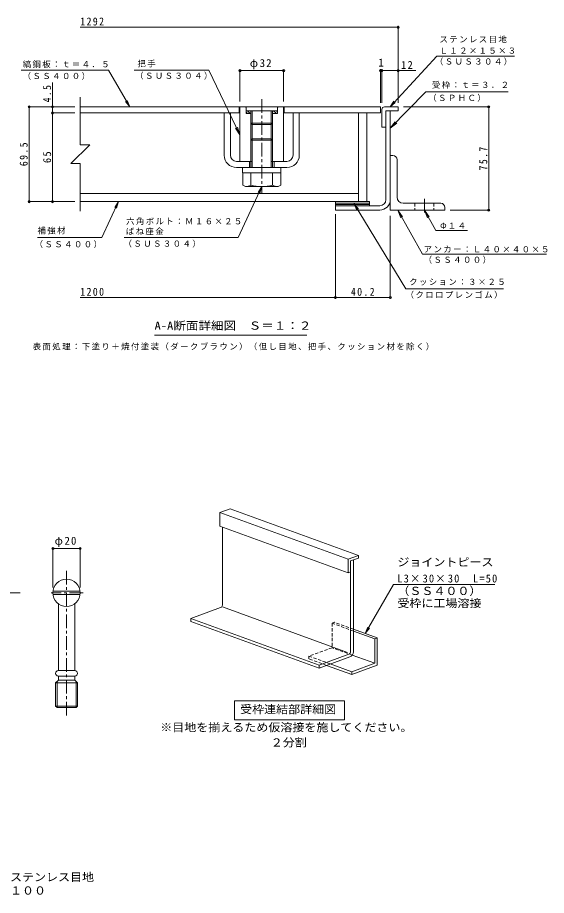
# Model space of a CAD drawing. Units: millimetres on the paper, enlarged 10 times, with parts at other scales. Extents: x -2620 to 2549, y -1962 to 1754.
# Drawn here: x 611 to 2549, y -1962 to 1254 of the extents above; entities that cross this region are included whole.
import ezdxf
from ezdxf.enums import TextEntityAlignment as Align

# ---------------------------------------------------------------- set-up
doc = ezdxf.new("R2010")
doc.units = ezdxf.units.MM
doc.header["$LTSCALE"] = 10
doc.header["$PDMODE"] = 32
doc.header["$PDSIZE"] = 8
doc.linetypes.add('CHAIN1', pattern=[8, 5, -1, 1, -1])
doc.linetypes.add('DASHED1', pattern=[1.8, 1.2, -0.6])
for name, color, linetype, lineweight in [('D-1', 2, 'Continuous', 9), ('D-2', 3, 'Continuous', 9), ('D-3', 4, 'Continuous', 9), ('D-4', 7, 'Continuous', 9), ('D-5', 7, 'Continuous', 9), ('D-6', 6, 'Continuous', 5), ('D-7', 4, 'CHAIN1', 9), ('D-8', 5, 'Continuous', 5), ('D-9', 134, 'Continuous', 5), ('D-C', 2, 'Continuous', 9), ('D-E', 3, 'Continuous', 9), ('D-F', 7, 'Continuous', 9), ('E-1', 2, 'Continuous', 9), ('E-2', 2, 'Continuous', 9), ('E-3', 4, 'Continuous', 9), ('E-5', 7, 'Continuous', 9), ('E-A', 5, 'Continuous', 5), ('F-5', 7, 'Continuous', 9)]:
    doc.layers.add(name, color=color, linetype=linetype, lineweight=lineweight)
doc.styles.add('ＭＳ ゴシック', font='')
doc.styles.get('ＭＳ ゴシック').set_extended_font_data('MS Gothic')

msp = doc.modelspace()

# ---------------------------------------------------------------- linework, layer by layer
at = {"layer": 'D-1'}
for p, q in [((1961.03, 586.99), (1961.03, 911.99)), ((1977.03, 586.99), (1977.03, 911.99)), ((1776.03, 564.49), (1938.53, 564.49))]:
    msp.add_line(p, q, dxfattribs=at)
msp.add_lwpolyline([(1776.03, 564.49), (1776.03, 548.49), (1938.53, 548.49)], dxfattribs=at)
for radius in [22.5, 38.5]:
    msp.add_arc((1938.53, 586.99), radius, 270, 0, dxfattribs=at)
at = {"layer": 'D-2'}
for p, q in [((841.03, 926.99), (1941.03, 926.99)), ((841.03, 904.49), (1426.03, 904.49)), ((1423.53, 904.49), (1423.53, 926.99)), ((1586.03, 904.49), (1941.03, 904.49)), ((1588.53, 904.49), (1588.53, 926.99)), ((1941.03, 926.99), (1941.03, 904.49))]:
    msp.add_line(p, q, dxfattribs=at)
at = {"layer": 'D-3'}
for p, q in [((1946.03, 916.99), (1946.03, 851.99)), ((1956.03, 926.99), (2006.03, 926.99)), ((1961.03, 851.99), (1961.03, 911.99)), ((1961.03, 851.99), (1946.03, 851.99))]:
    msp.add_line(p, q, dxfattribs=at)
msp.add_lwpolyline([(2006.03, 926.99), (2006.03, 911.99), (1961.03, 911.99)], dxfattribs=at)
msp.add_arc((1956.03, 916.99), 10, 90, 180, dxfattribs=at)
at = {"layer": 'D-4'}
msp.add_line((1670.7, 90.99), (1113.2, 90.99), dxfattribs=at)
at = {"layer": 'D-5'}
for p, q in [((2006.03, 941.99), (2006.03, 1223.37)), ((2006.03, 1218.37), (841.03, 1218.37)), ((2148.22, 1112.93), (1976.06, 926.99)), ((2148.22, 1112.93), (2432.42, 1112.93)), ((624.46, 1061.74), (944.27, 1061.74)), ((1022.48, 926.99), (944.27, 1061.74)), ((1311.69, 1061.74), (1038.44, 1061.74)), ((1311.69, 1061.74), (1426.03, 824.17)), ((1941.03, 941.99), (1941.03, 1064.61)), ((1946.03, 941.99), (1946.03, 1064.61)), ((1941.03, 1059.61), (1946.03, 1059.61)), ((1946.03, 1059.61), (2070.38, 1059.61)), ((739.37, 926.99), (739.37, 1015.58)), ((2107.76, 981.38), (1977.03, 848.31)), ((2409.32, 981.38), (2107.76, 981.38)), ((1022.48, 926.99), (1007.22, 946.79)), ((1022.48, 926.99), (1012.86, 950.06)), ((1976.06, 926.99), (1990.5, 947.39)), ((1976.06, 926.99), (1995.29, 942.96)), ((1977.03, 848.31), (1995.08, 872.27)), ((1426.03, 824.17), (1409.6, 849.27)), ((1426.03, 824.17), (1416.66, 852.67)), ((1977.03, 848.31), (2000.66, 866.78)), ((1419.29, 448.48), (1506.03, 634.49)), ((1506.03, 634.49), (1492.59, 613.4)), ((1506.03, 634.49), (1498.51, 610.65)), ((980.98, 579.49), (973.46, 555.65)), ((1844.89, 571.01), (1860.55, 551.52)), ((2004.31, 548.49), (2022.34, 524.52)), ((2004.31, 548.49), (2015.52, 520.67)), ((2095.62, 386.81), (2004.31, 548.49)), ((2102.03, 548.49), (2113.24, 520.67)), ((2102.03, 548.49), (2120.06, 524.52)), ((2144.35, 473.54), (2102.03, 548.49)), ((2144.35, 473.54), (2260.5, 473.54)), ((919.89, 448.48), (683.87, 448.48)), ((1419.29, 448.48), (1002.3, 448.48)), ((2095.62, 386.81), (2549.4, 386.81)), ((2391.68, 260.66), (2033.54, 260.66))]:
    msp.add_line(p, q, dxfattribs=at)
at = {"layer": 'D-5', "color": 5, "lineweight": 5}
for p, q in [((1368.53, 904.49), (1368.53, 749.49)), ((1391.03, 904.49), (1368.53, 904.49)), ((1391.03, 749.49), (1391.03, 904.49)), ((1621.03, 749.49), (1621.03, 904.49)), ((1621.03, 904.49), (1643.53, 904.49)), ((1643.53, 904.49), (1643.53, 749.49)), ((1466.03, 726.99), (1413.53, 726.99)), ((1461.03, 704.49), (1461.03, 726.99)), ((1598.53, 726.99), (1546.03, 726.99)), ((1551.03, 704.49), (1551.03, 726.99)), ((1413.53, 704.49), (1598.53, 704.49))]:
    msp.add_line(p, q, dxfattribs=at)
at = {"layer": 'D-5', "color": 3, "linetype": 'CHAIN1'}
for p, q in [((790.7, -772.27), (790.7, -1309.42)), ((620.13, -853.35), (-308.32, -853.35)), ((851.46, -853.35), (733.71, -853.35))]:
    msp.add_line(p, q, dxfattribs=at)
at = {"layer": 'D-5', "color": 3}
for p, q in [((741.03, -847.6), (840.37, -847.6)), ((741.03, -859.1), (840.37, -859.1)), ((760.7, -893.35), (760.7, -1138.35)), ((820.7, -893.35), (820.7, -1138.35)), ((760.7, -1138.35), (820.7, -1138.35)), ((750.7, -1183.35), (760.7, -1173.35)), ((750.7, -1183.35), (750.7, -1268.08)), ((755.7, -1273.35), (755.7, -1178.35)), ((760.7, -1158.35), (820.7, -1158.35)), ((760.7, -1158.35), (760.7, -1173.35)), ((760.7, -1173.35), (820.7, -1173.35)), ((820.7, -1158.35), (820.7, -1173.35)), ((830.7, -1183.35), (820.7, -1173.35)), ((825.7, -1178.35), (825.7, -1273.35)), ((750.7, -1268.08), (830.7, -1268.08)), ((750.7, -1268.08), (755.7, -1273.35)), ((825.7, -1273.35), (755.7, -1273.35)), ((825.7, -1273.35), (830.7, -1268.08))]:
    msp.add_line(p, q, dxfattribs=at)
at = {"layer": 'D-5'}
for points in [[(919.89, 448.48), (980.98, 579.49), (967.55, 558.41)], [(2033.54, 260.66), (1844.89, 571.01), (1854.98, 548.14)]]:
    msp.add_lwpolyline(points, dxfattribs=at)
at = {"layer": 'D-5', "color": 3}
msp.add_lwpolyline([(750.7, -1183.35), (830.7, -1183.35), (830.7, -1268.08)], dxfattribs=at)
msp.add_circle((790.7, -853.35), 50, dxfattribs=at)
at = {"layer": 'D-5', "color": 5, "lineweight": 5}
for centre, radius, start, end in [((1413.53, 749.49), 45, 180, 270), ((1413.53, 749.49), 22.5, 180, 270), ((1598.53, 749.49), 22.5, 270, 0), ((1598.53, 749.49), 45, 270, 0)]:
    msp.add_arc(centre, radius, start, end, dxfattribs=at)
at = {"layer": 'D-5', "color": 3}
for centre, start, end in [((760.7, -1148.35), 90, 270), ((820.7, -1148.35), 270, 90)]:
    msp.add_arc(centre, 10, start, end, dxfattribs=at)
at = {"layer": 'D-5'}
for p in [(2006.03, 1218.37), (1941.03, 1059.61), (1946.03, 1059.61), (2006.03, 1059.61)]:
    msp.add_point(p, dxfattribs=at)
at = {"layer": 'D-6'}
for p, q in [((1776.03, 579.49), (1901.03, 579.49)), ((1776.03, 579.49), (1776.03, 564.49)), ((1901.03, 579.49), (1901.03, 564.49)), ((1776.03, 574.49), (1901.03, 574.49)), ((1776.03, 569.49), (1901.03, 569.49))]:
    msp.add_line(p, q, dxfattribs=at)
at = {"layer": 'D-7'}
msp.add_line((2102.03, 589.54), (2102.03, 531.07), dxfattribs=at)
at = {"layer": 'D-8'}
for p, q in [((1861.03, 904.49), (1891.03, 904.49)), ((1861.03, 904.49), (1861.03, 579.49)), ((1891.03, 904.49), (1891.03, 579.49)), ((1861.03, 579.49), (1891.03, 579.49))]:
    msp.add_line(p, q, dxfattribs=at)
at = {"layer": 'D-9'}
for p, q in [((1426.03, 904.49), (841.03, 904.49)), ((841.03, 579.49), (1861.03, 579.49)), ((1861.03, 589.49), (1861.03, 579.49))]:
    msp.add_line(p, q, dxfattribs=at)
msp.add_lwpolyline([(841.03, 609.49), (1861.03, 609.49), (1861.03, 904.49), (1586.03, 904.49)], dxfattribs=at)
at = {"layer": 'D-C', "linetype": 'CHAIN1'}
msp.add_line((1506.03, 954.67), (1506.03, 608.86), dxfattribs=at)
at = {"layer": 'D-C'}
for p, q in [((1426.03, 926.99), (1446.02, 926.99)), ((1426.03, 726.99), (1426.03, 926.99)), ((1448.53, 924.49), (1446.02, 926.99)), ((1563.53, 926.99), (1448.53, 926.99)), ((1448.53, 901.99), (1448.53, 926.99)), ((1563.53, 911.99), (1448.53, 911.99)), ((1453.42, 901.99), (1448.53, 906.89)), ((1466.03, 901.99), (1448.53, 901.99)), ((1464.03, 901.99), (1454.03, 911.99)), ((1466.03, 910.6), (1464.64, 911.99)), ((1466.03, 704.49), (1466.03, 911.99)), ((1471.03, 704.49), (1471.03, 911.99)), ((1541.03, 704.49), (1541.03, 911.99)), ((1546.03, 893.27), (1546.03, 911.99)), ((1548.88, 901.99), (1546.03, 904.85)), ((1563.53, 901.99), (1546.03, 901.99)), ((1559.49, 901.99), (1549.49, 911.99)), ((1563.53, 908.56), (1560.1, 911.99)), ((1566.03, 926.99), (1563.53, 924.49)), ((1563.53, 901.99), (1563.53, 926.99)), ((1586.03, 926.99), (1566.03, 926.99)), ((1586.03, 726.99), (1586.03, 926.99)), ((1546.03, 704.49), (1546.03, 893.27)), ((1546.03, 866.99), (1466.03, 866.99)), ((1546.03, 867.26), (1541.03, 861.99)), ((1471.03, 809.49), (1466.03, 804.49)), ((1546.03, 804.49), (1466.03, 804.49)), ((1541.03, 809.49), (1471.03, 809.49)), ((1546.03, 804.49), (1541.03, 809.49)), ((1426.03, 726.99), (1471.03, 726.99)), ((1586.03, 726.99), (1541.03, 726.99))]:
    msp.add_line(p, q, dxfattribs=at)
at = {"layer": 'D-C', "color": 134, "lineweight": 5}
for p, q in [((1436.03, 704.49), (1576.03, 704.49)), ((1436.53, 684.49), (1436.53, 640.12)), ((1466.03, 639.97), (1466.03, 684.49)), ((1546.03, 639.97), (1546.03, 684.49)), ((1575.53, 684.49), (1575.53, 639.97)), ((1576.03, 704.49), (1576.03, 684.49)), ((1446.07, 634.61), (1436.53, 640.12)), ((1566.03, 634.49), (1446.28, 634.49)), ((1566.03, 634.49), (1575.53, 639.97))]:
    msp.add_line(p, q, dxfattribs=at)
at = {"layer": 'D-C'}
msp.add_lwpolyline([(1541.03, 861.99), (1471.03, 861.99), (1466.03, 866.99)], dxfattribs=at)
at = {"layer": 'D-C', "color": 134, "lineweight": 5}
msp.add_lwpolyline([(1436.03, 704.49), (1436.03, 684.49), (1576.03, 684.49)], dxfattribs=at)
for centre, radius, start, end in [((1447.31, 669), 34.53, 267.86055, 302.81094), ((1506.03, 783.09), 148.6, 254.38446, 285.61554), ((1564.74, 669), 34.53, 237.18906, 272.13945)]:
    msp.add_arc(centre, radius, start, end, dxfattribs=at)
at = {"layer": 'D-E'}
for p, q in [((1987.03, 748.49), (1977.03, 748.49)), ((1977.03, 548.49), (1977.03, 748.49)), ((2002.03, 595.99), (2002.03, 733.49)), ((2177.03, 548.49), (1977.03, 548.49)), ((2024.53, 573.49), (2162.03, 573.49)), ((2177.03, 558.49), (2177.03, 548.49))]:
    msp.add_line(p, q, dxfattribs=at)
at = {"layer": 'D-E', "linetype": 'DASHED1'}
for p, q in [((2067.03, 573.49), (2067.03, 548.49)), ((2137.03, 573.49), (2137.03, 548.49))]:
    msp.add_line(p, q, dxfattribs=at)
at = {"layer": 'D-E'}
for centre, radius, start, end in [((1987.03, 733.49), 15, 0, 90), ((2024.53, 595.99), 22.5, 180, 270), ((2162.03, 558.49), 15, 0, 90)]:
    msp.add_arc(centre, radius, start, end, dxfattribs=at)
at = {"layer": 'D-F'}
for p, q in [((1426.03, 1062.61), (1426.03, 946.99)), ((1586.03, 1062.61), (1586.03, 946.99)), ((1426.03, 1059.61), (1586.03, 1059.61)), ((841.03, 961.99), (841.03, 787.65)), ((650.46, 926.99), (821.03, 926.99)), ((653.46, 579.49), (653.46, 926.99)), ((736.37, 904.49), (821.03, 904.49)), ((739.37, 926.99), (739.37, 904.49)), ((739.37, 904.49), (739.37, 579.49)), ((2340.94, 926.99), (2026.03, 926.99)), ((2337.94, 548.49), (2337.94, 926.99)), ((841.03, 718.83), (806.62, 718.83)), ((841.03, 718.83), (841.03, 544.07)), ((650.46, 579.49), (821.03, 579.49)), ((2340.94, 548.49), (2197.03, 548.49)), ((1776.03, 533.49), (1776.03, 223.37)), ((1977.03, 527.11), (1977.03, 223.37)), ((1776.03, 228.37), (841.03, 228.37)), ((1977.03, 228.37), (1776.03, 228.37)), ((740.7, -688.14), (740.7, -833.35)), ((740.7, -691.14), (840.7, -691.14)), ((840.7, -688.14), (840.7, -833.35))]:
    msp.add_line(p, q, dxfattribs=at)
msp.add_lwpolyline([(841.03, 787.65), (875.43, 787.65), (806.62, 718.83)], dxfattribs=at)
for p in [(1426.03, 1059.61), (1586.03, 1059.61), (653.46, 926.99), (739.37, 926.99), (739.37, 904.49), (2337.94, 926.99), (653.46, 579.49), (739.37, 579.49), (2337.94, 548.49), (1776.03, 228.37), (1977.03, 228.37), (740.7, -691.14), (840.7, -691.14)]:
    msp.add_point(p, dxfattribs=at)
at = {"layer": 'E-1'}
for p, q in [((1362.01, -897.99), (1362.01, -612.5)), ((1831.86, -736.67), (1841.88, -733.02)), ((1831.86, -1069), (1831.86, -736.67)), ((1841.88, -1069.02), (1841.88, -733.02)), ((1355.43, -907.39), (1246.12, -947.17)), ((1362.01, -904.99), (1820.78, -1071.97)), ((1715.96, -1128.85), (1246.12, -957.84)), ((1825.28, -1078.4), (1715.96, -1118.18)), ((1828.72, -1087.81), (1715.96, -1128.85)), ((1715.96, -1128.85), (1715.96, -1118.18))]:
    msp.add_line(p, q, dxfattribs=at)
msp.add_lwpolyline([(1246.12, -957.84), (1246.12, -947.17), (1715.96, -1118.18)], dxfattribs=at)
for centre, radius in [((1352.01, -897.99), 10), ((1821.86, -1069), 10), ((1821.88, -1069.02), 20)]:
    msp.add_arc(centre, radius, 290, 0, dxfattribs=at)
at = {"layer": 'E-2', "color": 7}
for p, q in [((1988.89, -823.32), (2360.57, -823.32)), ((1885.53, -1002.34), (1900.75, -982.51))]:
    msp.add_line(p, q, dxfattribs=at)
msp.add_lwpolyline([(1988.89, -823.32), (1885.53, -1002.34), (1895.09, -979.25)], dxfattribs=at)
at = {"layer": 'E-3'}
for p, q in [((1822.46, -730.09), (1352.62, -559.08)), ((1822.46, -780.09), (1352.62, -609.08)), ((1860.05, -726.41), (1831.86, -736.67)), ((1860.05, -716.41), (1860.05, -726.41))]:
    msp.add_line(p, q, dxfattribs=at)
for points in [[(1860.05, -716.41), (1390.2, -545.4), (1352.62, -559.08), (1352.62, -609.08)], [(1860.05, -716.41), (1822.46, -730.09), (1822.46, -780.09)], [(1822.46, -780.09), (1831.86, -776.67), (1831.86, -736.67)]]:
    msp.add_lwpolyline(points, dxfattribs=at)
at = {"layer": 'E-5'}
for p, q in [((1406.27, -1248.59), (1406.27, -1318.59)), ((1406.27, -1248.59), (1809.27, -1248.59)), ((1809.27, -1248.59), (1809.27, -1318.59)), ((1406.27, -1318.59), (1809.27, -1318.59))]:
    msp.add_line(p, q, dxfattribs=at)
at = {"layer": 'E-A', "linetype": 'DASHED1'}
for p, q in [((1772.97, -961.38), (1763.58, -964.8)), ((1841.88, -986.46), (1772.97, -961.38)), ((1841.88, -993.3), (1763.58, -964.8)), ((1763.58, -964.8), (1763.58, -1054.52)), ((1679, -1095.58), (1679, -1085.3)), ((1757.31, -1113.8), (1679, -1085.3)), ((1743.19, -1118.94), (1679, -1095.58))]:
    msp.add_line(p, q, dxfattribs=at)
at = {"layer": 'E-A'}
for p, q in [((1929.59, -1018.38), (1841.88, -986.46)), ((1920.19, -1021.8), (1841.88, -993.3)), ((1929.59, -1018.38), (1920.19, -1021.8)), ((1920.19, -1021.8), (1920.19, -1111.52)), ((1920.19, -1111.52), (1837.55, -1081.44)), ((1835.62, -1152.58), (1743.19, -1118.94)), ((1835.62, -1142.3), (1757.31, -1113.8)), ((1920.19, -1111.52), (1835.62, -1142.3)), ((1835.62, -1152.58), (1835.62, -1142.3))]:
    msp.add_line(p, q, dxfattribs=at)
msp.add_lwpolyline([(1929.59, -1018.38), (1929.59, -1118.38), (1835.62, -1152.58)], dxfattribs=at)
at = {"layer": 'E-A', "linetype": 'DASHED1'}
msp.add_lwpolyline([(1837.55, -1081.44), (1763.58, -1054.52), (1679, -1085.3)], dxfattribs=at)

# ---------------------------------------------------------------- texts
at = {"layer": 'D-4', "color": 2, "style": 'ＭＳ ゴシック', "width": 1.15}
msp.add_text('A-A断面詳細図\u3000Ｓ＝１：２', height=29.33, dxfattribs=at).set_placement((1113.2, 101.62), align=Align.BOTTOM_LEFT)
at = {"layer": 'D-4', "insert": (666.49, 34.86), "char_height": 21.99, "attachment_point": 7, "style": 'ＭＳ ゴシック'}
msp.add_mtext('\\T1.17;表面処理：下塗り＋焼付塗装（ダークブラウン）（但し目地、把手、クッション材を除く）', dxfattribs=at)
at = {"layer": 'D-5', "color": 2, "style": 'ＭＳ ゴシック'}
msp.add_text('1', height=29.33, dxfattribs=at).set_placement((1933.53, 1065.61), align=Align.BOTTOM_LEFT)
at = {"layer": 'D-5', "color": 2, "char_height": 29.33, "attachment_point": 7, "style": 'ＭＳ ゴシック'}
for s, insert in [('\\T1.28;\\W0.9;1292', (841.03, 1224.37)), ('\\T1.27;\\W0.95;12', (2016.3, 1065.61))]:
    msp.add_mtext(s, dxfattribs=dict(at, insert=insert))
at = {"layer": 'D-5', "char_height": 21.99, "attachment_point": 7, "style": 'ＭＳ ゴシック'}
for s, insert in [('\\T1.17;ステンレス目地', (2157.42, 1160.54)), ('\\T1.17;Ｌ１２×１５×３', (2157.42, 1121.1)), ('\\T1.17;縞鋼板：ｔ＝４．５', (629.79, 1069.29)), ('\\T1.17;把手', (1050.53, 1071.58)), ('\\T1.17;（ＳＵＳ３０４）', (2140.58, 1078.66)), ('\\T1.17;（ＳＳ４００）', (629.79, 1025.62)), ('\\T1.17;（ＳＵＳ３０４）', (1042.12, 1026.67)), ('\\T1.17;受枠：ｔ＝３．２', (2129.71, 993.7)), ('\\T1.17;（ＳＰＨＣ）', (2116.09, 945.53)), ('\\T1.17;六角ボルト：Ｍ１６×２５', (1008.83, 493.83)), ('\\T1.17;補強材', (683.87, 459.95)), ('\\T1.17;ばね座金', (1007.78, 457.11)), ('\\T1.17;Φ１４', (2159.55, 479.5)), ('\\T1.17;（ＳＳ４００）', (673.67, 409.43)), ('\\T1.17;（ＳＵＳ３０４）', (999.52, 411.55)), ('\\T1.17;アンカー：Ｌ４０×４０×５', (2099.4, 392.77)), ('\\T1.17;（ＳＳ４００）', (2099.4, 352.53)), ('\\T1.17;クッション：３×２５', (2046.22, 272.37)), ('\\T1.17;（クロロプレンゴム）', (2033.26, 224.1))]:
    msp.add_mtext(s, dxfattribs=dict(at, insert=insert))
at = {"layer": 'D-F', "color": 2, "char_height": 29.33, "attachment_point": 7, "style": 'ＭＳ ゴシック'}
for s, insert in [('\\T1.19;φ32', (1462.28, 1064.61)), ('\\T1.28;\\W0.9;1200', (841.03, 234.37)), ('\\T1.28;\\W0.9;40.2', (1832.78, 234.37)), ('\\T1.19;φ20', (746.95, -685.14))]:
    msp.add_mtext(s, dxfattribs=dict(at, insert=insert))
at = {"layer": 'D-F', "color": 2, "char_height": 29.33, "attachment_point": 7, "rotation": 90, "style": 'ＭＳ ゴシック'}
for s, insert in [('\\T1.27;\\W0.9;4.5', (734.37, 943.06)), ('\\T1.28;\\W0.9;69.5', (648.46, 709.49)), ('\\T1.28;\\W0.9;75.7', (2332.94, 693.99)), ('\\T1.27;\\W0.95;65', (734.37, 720.74))]:
    msp.add_mtext(s, dxfattribs=dict(at, insert=insert))
at = {"layer": 'E-2', "style": 'ＭＳ ゴシック', "width": 1.1}
for s, p in [('ジョイントピース', (2003.07, -764.55)), ('（ＳＳ４００）', (2003.07, -870.03)), ('受枠に工場溶接', (2003.07, -914.98))]:
    msp.add_text(s, height=29.33, dxfattribs=at).set_placement(p, align=Align.BOTTOM_LEFT)
at = {"layer": 'E-2', "insert": (2003.07, -815.89), "char_height": 29.33, "attachment_point": 7, "style": 'ＭＳ ゴシック'}
msp.add_mtext('\\T1.22;\\W0.95;L3×30×30\u3000L=50', dxfattribs=at)
at = {"layer": 'E-5', "color": 2, "style": 'ＭＳ ゴシック', "width": 1.1}
for s, p in [('受枠連結部詳細図', (1426.71, -1303.59)), ('※目地を揃えるため仮溶接を施してください。', (1134.21, -1369.65)), ('２分割', (1539.21, -1425.18))]:
    msp.add_text(s, height=29.33, dxfattribs=at).set_placement(p, align=Align.BOTTOM_LEFT)
at = {"layer": 'F-5', "color": 2, "style": 'ＭＳ ゴシック', "width": 1.1}
for s, p in [('縞鋼板蓋\u3000屋内用\u3000一般形\u3000スチール製\u3000ステンレス目地', (-252.61, -1918.41)), ('マシンハッチ\u3000Ｓ－６ＥＣ－１２００×２１００', (-252.61, -1967.62))]:
    msp.add_text(s, height=29.33, dxfattribs=at).set_placement(p, align=Align.BOTTOM_LEFT)

doc.saveas('drawing.dxf')
